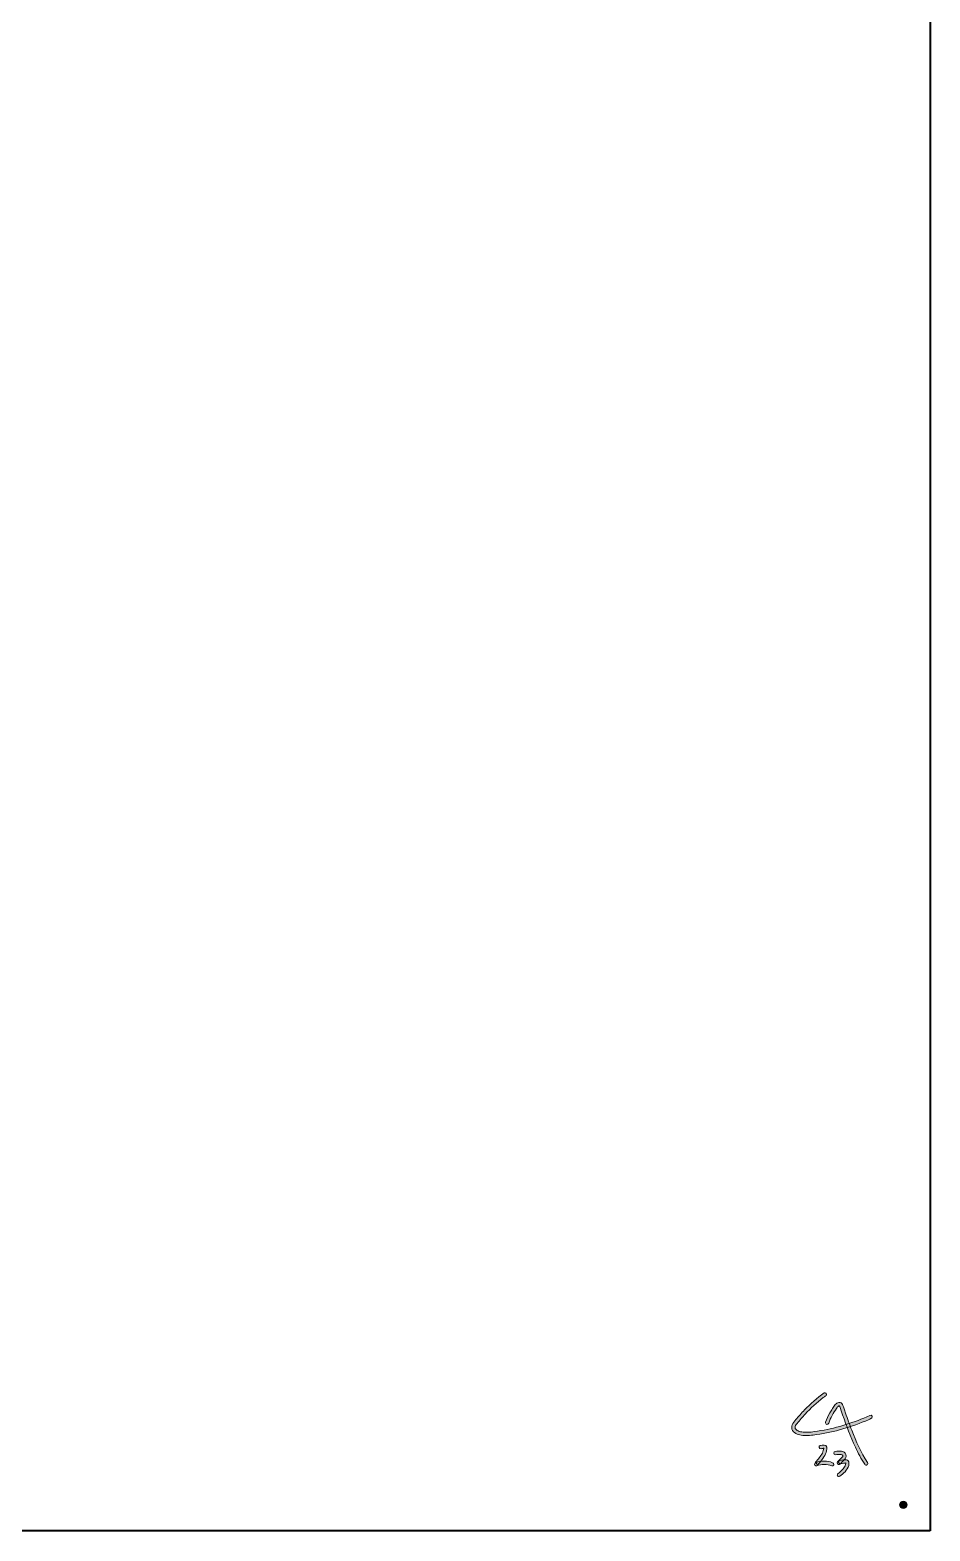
# Model space of a CAD drawing. Header units: millimetres. Extents: x 0 to 1200, y -2000 to 0.
# Drawn here: x 600 to 1200, y -2000 to -1000 of the extents above; entities that cross this region are included whole.
import ezdxf

# ---------------------------------------------------------------- set-up
doc = ezdxf.new("R2010")
doc.units = ezdxf.units.MM
doc.header["$MEASUREMENT"] = 0
for name, color, linetype, lineweight in [('2023-005', 7, 'Continuous', 0), ('Bounding Box', 7, 'Continuous', 0), ('Screws', 7, 'Continuous', 0)]:
    doc.layers.add(name, color=color, linetype=linetype, lineweight=lineweight)

msp = doc.modelspace()

# ---------------------------------------------------------------- hatches: boundary and pattern name
at = {"layer": '2023-005', "true_color": 0x231f20, "transparency": 33554687}
h = msp.add_hatch(color=250, dxfattribs=at)
h.dxf.hatch_style = 2
edge = h.paths.add_edge_path()
edge.add_spline(control_points=[(1129.51, -1907.85), (1124.88, -1911.26), (1120.52, -1915.04), (1116.51, -1919.18), (1114.52, -1921.24), (1112.61, -1923.39), (1110.8, -1925.61), (1109.93, -1926.68), (1108.9, -1927.77), (1108.35, -1929.05), (1107.81, -1930.3), (1107.83, -1931.7), (1108.57, -1932.88), (1109.99, -1935.14), (1112.8, -1935.87), (1115.29, -1936.15), (1118.39, -1936.5), (1121.52, -1936.08), (1124.59, -1935.63), (1130.51, -1934.75), (1136.36, -1933.48), (1142.11, -1931.83), (1147.92, -1930.16), (1153.62, -1928.09), (1159.16, -1925.66), (1159.83, -1925.37), (1160.5, -1925.06), (1161.17, -1924.76), (1161.72, -1924.51), (1161.85, -1923.73), (1161.57, -1923.25), (1161.24, -1922.69), (1160.61, -1922.61), (1160.06, -1922.85), (1154.88, -1925.22), (1149.55, -1927.25), (1144.11, -1928.93), (1138.64, -1930.63), (1133.05, -1931.97), (1127.4, -1932.96), (1124.59, -1933.45), (1121.74, -1933.93), (1118.88, -1934.05), (1117.48, -1934.11), (1116.06, -1934.09), (1114.67, -1933.86), (1113.49, -1933.66), (1112.5, -1933.39), (1111.54, -1932.77), (1111.31, -1932.62), (1111.27, -1932.6), (1111.09, -1932.44), (1110.99, -1932.35), (1110.89, -1932.26), (1110.79, -1932.16), (1110.76, -1932.13), (1110.55, -1931.89), (1110.63, -1931.99), (1110.51, -1931.84), (1110.33, -1931.52), (1110.3, -1931.45), (1110.32, -1931.5), (1110.24, -1931.28), (1110.23, -1931.22), (1110.21, -1931.17), (1110.16, -1930.86), (1110.18, -1931.02), (1110.07, -1929.93), (1110.91, -1928.98), (1111.57, -1928.15), (1113.28, -1926), (1115.07, -1923.92), (1116.94, -1921.93), (1120.65, -1917.96), (1124.69, -1914.28), (1129, -1910.97), (1129.54, -1910.56), (1130.08, -1910.15), (1130.63, -1909.75), (1131.11, -1909.4), (1131.35, -1908.8), (1131.02, -1908.24), (1130.75, -1907.77), (1130, -1907.49), (1129.51, -1907.85), (1129.51, -1907.85), (1129.51, -1907.85), (1129.51, -1907.85)], knot_values=[0, 0, 0, 0, 1, 1, 1, 2, 2, 2, 3, 3, 3, 4, 4, 4, 5, 5, 5, 6, 6, 6, 7, 7, 7, 8, 8, 8, 9, 9, 9, 10, 10, 10, 11, 11, 11, 12, 12, 12, 13, 13, 13, 14, 14, 14, 15, 15, 15, 16, 16, 16, 17, 17, 17, 18, 18, 18, 19, 19, 19, 20, 20, 20, 21, 21, 21, 22, 22, 22, 23, 23, 23, 24, 24, 24, 25, 25, 25, 26, 26, 26, 27, 27, 27, 28, 28, 28, 29, 29, 29, 29], degree=3, periodic=0)
h = msp.add_hatch(color=250, dxfattribs=at)
h.dxf.hatch_style = 2
edge = h.paths.add_edge_path()
edge.add_spline(control_points=[(1132.64, -1928), (1133.95, -1924.49), (1135.72, -1921.16), (1137.88, -1918.11), (1138.32, -1917.48), (1138.71, -1916.87), (1139.37, -1916.5), (1139.54, -1916.4), (1139.5, -1916.43), (1139.44, -1916.45), (1139.42, -1916.46), (1139.77, -1916.36), (1139.63, -1916.38), (1139.5, -1916.41), (1139.75, -1916.38), (1139.76, -1916.38), (1139.85, -1916.31), (1139.74, -1916.45), (1139.68, -1916.35), (1139.72, -1916.41), (1139.81, -1916.45), (1139.83, -1916.48), (1139.94, -1916.66), (1139.97, -1916.77), (1140.04, -1916.96), (1140.68, -1918.78), (1141.3, -1920.6), (1141.93, -1922.42), (1144.48, -1929.73), (1147.14, -1937.02), (1150.44, -1944.03), (1152.28, -1947.94), (1154.33, -1951.75), (1156.65, -1955.39), (1156.97, -1955.89), (1157.63, -1956.09), (1158.16, -1955.78), (1158.66, -1955.49), (1158.88, -1954.78), (1158.55, -1954.28), (1154.24, -1947.51), (1150.9, -1940.18), (1148.01, -1932.71), (1146.55, -1928.94), (1145.2, -1925.13), (1143.87, -1921.31), (1143.54, -1920.34), (1143.2, -1919.38), (1142.87, -1918.42), (1142.55, -1917.49), (1142.29, -1916.5), (1141.86, -1915.61), (1141.42, -1914.69), (1140.51, -1914.08), (1139.48, -1914.19), (1138.52, -1914.3), (1137.67, -1914.9), (1137.03, -1915.61), (1136.29, -1916.42), (1135.69, -1917.38), (1135.09, -1918.3), (1134.49, -1919.22), (1133.92, -1920.17), (1133.39, -1921.14), (1132.27, -1923.15), (1131.32, -1925.26), (1130.52, -1927.41), (1130.31, -1927.97), (1130.75, -1928.62), (1131.29, -1928.77), (1131.9, -1928.94), (1132.43, -1928.56), (1132.64, -1928), (1132.64, -1928), (1132.64, -1928), (1132.64, -1928)], knot_values=[0, 0, 0, 0, 1, 1, 1, 2, 2, 2, 3, 3, 3, 4, 4, 4, 5, 5, 5, 6, 6, 6, 7, 7, 7, 8, 8, 8, 9, 9, 9, 10, 10, 10, 11, 11, 11, 12, 12, 12, 13, 13, 13, 14, 14, 14, 15, 15, 15, 16, 16, 16, 17, 17, 17, 18, 18, 18, 19, 19, 19, 20, 20, 20, 21, 21, 21, 22, 22, 22, 23, 23, 23, 24, 24, 24, 25, 25, 25, 25], degree=3, periodic=0)
at = {"layer": '2023-005', "true_color": 0x000000, "transparency": 33554687}
h = msp.add_hatch(color=18, dxfattribs=at)
h.dxf.hatch_style = 2
edge = h.paths.add_edge_path()
edge.add_spline(control_points=[(1127.62, -1945), (1127.89, -1944.94), (1128.15, -1944.87), (1128.42, -1944.83), (1128.71, -1944.79), (1129.11, -1944.86), (1129.38, -1944.77), (1129.52, -1944.78), (1129.56, -1944.78), (1129.5, -1944.78), (1129.4, -1944.7), (1129.31, -1944.63), (1129.22, -1944.56), (1129.14, -1944.49), (1129.18, -1944.39), (1129.18, -1944.56), (1129.18, -1944.86), (1129.19, -1945.16), (1129.15, -1945.46), (1129.03, -1946.58), (1128.57, -1947.65), (1128.01, -1948.62), (1126.72, -1950.87), (1124.82, -1952.68), (1123.39, -1954.83), (1122.89, -1955.58), (1123.74, -1956.81), (1124.63, -1956.45), (1127.88, -1955.15), (1131.44, -1955.15), (1134.68, -1956.46), (1135.23, -1956.68), (1135.89, -1956.22), (1136.04, -1955.69), (1136.21, -1955.06), (1135.82, -1954.56), (1135.27, -1954.33), (1131.72, -1952.9), (1127.6, -1952.9), (1124.05, -1954.32), (1124.46, -1954.86), (1124.88, -1955.4), (1125.29, -1955.94), (1126.98, -1953.42), (1129.3, -1951.33), (1130.53, -1948.52), (1131.12, -1947.17), (1131.61, -1945.53), (1131.33, -1944.04), (1130.95, -1942.06), (1128.45, -1942.52), (1127.04, -1942.88), (1125.66, -1943.22), (1126.24, -1945.35), (1127.62, -1945), (1127.62, -1945), (1127.62, -1945), (1127.62, -1945)], knot_values=[0, 0, 0, 0, 1, 1, 1, 2, 2, 2, 3, 3, 3, 4, 4, 4, 5, 5, 5, 6, 6, 6, 7, 7, 7, 8, 8, 8, 9, 9, 9, 10, 10, 10, 11, 11, 11, 12, 12, 12, 13, 13, 13, 14, 14, 14, 15, 15, 15, 16, 16, 16, 17, 17, 17, 18, 18, 18, 19, 19, 19, 19], degree=3, periodic=0)
h = msp.add_hatch(color=18, dxfattribs=at)
h.dxf.hatch_style = 2
edge = h.paths.add_edge_path()
edge.add_spline(control_points=[(1137.14, -1949.05), (1138.24, -1948.92), (1139.39, -1948.81), (1140.5, -1948.87), (1140.86, -1948.89), (1141.25, -1948.95), (1141.54, -1949.11), (1141.7, -1949.2), (1141.75, -1949.23), (1141.9, -1949.4), (1142.01, -1949.53), (1141.85, -1949.27), (1141.98, -1949.52), (1142.05, -1949.66), (1142.01, -1949.56), (1142.03, -1949.65), (1142.05, -1949.73), (1142.06, -1949.75), (1142.03, -1949.89), (1142, -1950.03), (1141.93, -1950.17), (1141.82, -1950.35), (1141.59, -1950.7), (1141.28, -1950.99), (1140.98, -1951.29), (1140.18, -1952.1), (1139.39, -1952.9), (1138.59, -1953.7), (1138.21, -1954.09), (1138.16, -1954.72), (1138.5, -1955.15), (1138.87, -1955.61), (1139.4, -1955.65), (1139.93, -1955.43), (1141.02, -1954.96), (1142.23, -1954.7), (1143.42, -1954.65), (1143.58, -1954.65), (1143.74, -1954.64), (1143.9, -1954.65), (1144, -1954.65), (1144.25, -1954.7), (1144.34, -1954.66), (1144.15, -1954.67), (1144, -1954.57), (1143.9, -1954.33), (1143.91, -1954.38), (1143.92, -1954.42), (1143.93, -1954.46), (1143.93, -1954.55), (1143.96, -1954.66), (1143.96, -1954.76), (1143.99, -1955.31), (1143.86, -1955.85), (1143.64, -1956.35), (1143.19, -1957.42), (1142.42, -1958.34), (1141.63, -1959.16), (1140.81, -1960.04), (1139.9, -1960.82), (1138.91, -1961.5), (1138.42, -1961.83), (1138.19, -1962.47), (1138.51, -1963.01), (1138.79, -1963.49), (1139.53, -1963.74), (1140.02, -1963.4), (1141.31, -1962.52), (1142.51, -1961.5), (1143.55, -1960.33), (1144.63, -1959.13), (1145.65, -1957.75), (1146.02, -1956.15), (1146.2, -1955.36), (1146.25, -1954.47), (1146.01, -1953.68), (1145.68, -1952.66), (1144.78, -1952.44), (1143.82, -1952.44), (1142.08, -1952.44), (1140.41, -1952.84), (1138.81, -1953.53), (1139.26, -1954.1), (1139.7, -1954.68), (1140.15, -1955.26), (1141.08, -1954.32), (1142.05, -1953.41), (1142.95, -1952.44), (1143.81, -1951.5), (1144.56, -1950.26), (1144.12, -1948.95), (1143.18, -1946.12), (1139.44, -1946.57), (1137.14, -1946.85), (1136.55, -1946.92), (1136.03, -1947.3), (1136.03, -1947.95), (1136.03, -1948.49), (1136.54, -1949.13), (1137.14, -1949.05), (1137.14, -1949.05), (1137.14, -1949.05), (1137.14, -1949.05)], knot_values=[0, 0, 0, 0, 1, 1, 1, 2, 2, 2, 3, 3, 3, 4, 4, 4, 5, 5, 5, 6, 6, 6, 7, 7, 7, 8, 8, 8, 9, 9, 9, 10, 10, 10, 11, 11, 11, 12, 12, 12, 13, 13, 13, 14, 14, 14, 15, 15, 15, 16, 16, 16, 17, 17, 17, 18, 18, 18, 19, 19, 19, 20, 20, 20, 21, 21, 21, 22, 22, 22, 23, 23, 23, 24, 24, 24, 25, 25, 25, 26, 26, 26, 27, 27, 27, 28, 28, 28, 29, 29, 29, 30, 30, 30, 31, 31, 31, 32, 32, 32, 33, 33, 33, 34, 34, 34, 34], degree=3, periodic=0)
at = {"layer": 'Screws', "true_color": 0x000000, "transparency": 33554687}
h = msp.add_hatch(color=18, dxfattribs=at)
h.dxf.hatch_style = 2
edge = h.paths.add_edge_path()
edge.add_ellipse((1182.38, -1982.39), major_axis=(2.56, 0), ratio=0.965517, start_angle=0, end_angle=360)

# ---------------------------------------------------------------- linework, layer by layer
at = {"layer": '2023-005'}
for points, knots in [([(1129.51, -1907.85), (1124.88, -1911.26), (1120.52, -1915.04), (1116.51, -1919.18), (1114.52, -1921.24), (1112.61, -1923.39), (1110.8, -1925.61), (1109.93, -1926.68), (1108.9, -1927.77), (1108.35, -1929.05), (1107.81, -1930.3), (1107.83, -1931.7), (1108.57, -1932.88), (1109.99, -1935.14), (1112.8, -1935.87), (1115.29, -1936.15), (1118.39, -1936.5), (1121.52, -1936.08), (1124.59, -1935.63), (1130.51, -1934.75), (1136.36, -1933.48), (1142.11, -1931.83), (1147.92, -1930.16), (1153.62, -1928.09), (1159.16, -1925.66), (1159.83, -1925.37), (1160.5, -1925.06), (1161.17, -1924.76), (1161.72, -1924.51), (1161.85, -1923.73), (1161.57, -1923.25), (1161.24, -1922.69), (1160.61, -1922.61), (1160.06, -1922.85), (1154.88, -1925.22), (1149.55, -1927.25), (1144.11, -1928.93), (1138.64, -1930.63), (1133.05, -1931.97), (1127.4, -1932.96), (1124.59, -1933.45), (1121.74, -1933.93), (1118.88, -1934.05), (1117.48, -1934.11), (1116.06, -1934.09), (1114.67, -1933.86), (1113.49, -1933.66), (1112.5, -1933.39), (1111.54, -1932.77), (1111.31, -1932.62), (1111.27, -1932.6), (1111.09, -1932.44), (1110.99, -1932.35), (1110.89, -1932.26), (1110.79, -1932.16), (1110.76, -1932.13), (1110.55, -1931.89), (1110.63, -1931.99), (1110.51, -1931.84), (1110.33, -1931.52), (1110.3, -1931.45), (1110.32, -1931.5), (1110.24, -1931.28), (1110.23, -1931.22), (1110.21, -1931.17), (1110.16, -1930.86), (1110.18, -1931.02), (1110.07, -1929.93), (1110.91, -1928.98), (1111.57, -1928.15), (1113.28, -1926), (1115.07, -1923.92), (1116.94, -1921.93), (1120.65, -1917.96), (1124.69, -1914.28), (1129, -1910.97), (1129.54, -1910.56), (1130.08, -1910.15), (1130.63, -1909.75), (1131.11, -1909.4), (1131.35, -1908.8), (1131.02, -1908.24), (1130.75, -1907.77), (1130, -1907.49), (1129.51, -1907.85), (1129.51, -1907.85), (1129.51, -1907.85), (1129.51, -1907.85)], [0, 0, 0, 0, 1, 1, 1, 2, 2, 2, 3, 3, 3, 4, 4, 4, 5, 5, 5, 6, 6, 6, 7, 7, 7, 8, 8, 8, 9, 9, 9, 10, 10, 10, 11, 11, 11, 12, 12, 12, 13, 13, 13, 14, 14, 14, 15, 15, 15, 16, 16, 16, 17, 17, 17, 18, 18, 18, 19, 19, 19, 20, 20, 20, 21, 21, 21, 22, 22, 22, 23, 23, 23, 24, 24, 24, 25, 25, 25, 26, 26, 26, 27, 27, 27, 28, 28, 28, 29, 29, 29, 29]), ([(1132.64, -1928), (1133.95, -1924.49), (1135.72, -1921.16), (1137.88, -1918.11), (1138.32, -1917.48), (1138.71, -1916.87), (1139.37, -1916.5), (1139.54, -1916.4), (1139.5, -1916.43), (1139.44, -1916.45), (1139.42, -1916.46), (1139.77, -1916.36), (1139.63, -1916.38), (1139.5, -1916.41), (1139.75, -1916.38), (1139.76, -1916.38), (1139.85, -1916.31), (1139.74, -1916.45), (1139.68, -1916.35), (1139.72, -1916.41), (1139.81, -1916.45), (1139.83, -1916.48), (1139.94, -1916.66), (1139.97, -1916.77), (1140.04, -1916.96), (1140.68, -1918.78), (1141.3, -1920.6), (1141.93, -1922.42), (1144.48, -1929.73), (1147.14, -1937.02), (1150.44, -1944.03), (1152.28, -1947.94), (1154.33, -1951.75), (1156.65, -1955.39), (1156.97, -1955.89), (1157.63, -1956.09), (1158.16, -1955.78), (1158.66, -1955.49), (1158.88, -1954.78), (1158.55, -1954.28), (1154.24, -1947.51), (1150.9, -1940.18), (1148.01, -1932.71), (1146.55, -1928.94), (1145.2, -1925.13), (1143.87, -1921.31), (1143.54, -1920.34), (1143.2, -1919.38), (1142.87, -1918.42), (1142.55, -1917.49), (1142.29, -1916.5), (1141.86, -1915.61), (1141.42, -1914.69), (1140.51, -1914.08), (1139.48, -1914.19), (1138.52, -1914.3), (1137.67, -1914.9), (1137.03, -1915.61), (1136.29, -1916.42), (1135.69, -1917.38), (1135.09, -1918.3), (1134.49, -1919.22), (1133.92, -1920.17), (1133.39, -1921.14), (1132.27, -1923.15), (1131.32, -1925.26), (1130.52, -1927.41), (1130.31, -1927.97), (1130.75, -1928.62), (1131.29, -1928.77), (1131.9, -1928.94), (1132.43, -1928.56), (1132.64, -1928), (1132.64, -1928), (1132.64, -1928), (1132.64, -1928)], [0, 0, 0, 0, 1, 1, 1, 2, 2, 2, 3, 3, 3, 4, 4, 4, 5, 5, 5, 6, 6, 6, 7, 7, 7, 8, 8, 8, 9, 9, 9, 10, 10, 10, 11, 11, 11, 12, 12, 12, 13, 13, 13, 14, 14, 14, 15, 15, 15, 16, 16, 16, 17, 17, 17, 18, 18, 18, 19, 19, 19, 20, 20, 20, 21, 21, 21, 22, 22, 22, 23, 23, 23, 24, 24, 24, 25, 25, 25, 25]), ([(1127.62, -1945), (1127.89, -1944.94), (1128.15, -1944.87), (1128.42, -1944.83), (1128.71, -1944.79), (1129.11, -1944.86), (1129.38, -1944.77), (1129.52, -1944.78), (1129.56, -1944.78), (1129.5, -1944.78), (1129.4, -1944.7), (1129.31, -1944.63), (1129.22, -1944.56), (1129.14, -1944.49), (1129.18, -1944.39), (1129.18, -1944.56), (1129.18, -1944.86), (1129.19, -1945.16), (1129.15, -1945.46), (1129.03, -1946.58), (1128.57, -1947.65), (1128.01, -1948.62), (1126.72, -1950.87), (1124.82, -1952.68), (1123.39, -1954.83), (1122.89, -1955.58), (1123.74, -1956.81), (1124.63, -1956.45), (1127.88, -1955.15), (1131.44, -1955.15), (1134.68, -1956.46), (1135.23, -1956.68), (1135.89, -1956.22), (1136.04, -1955.69), (1136.21, -1955.06), (1135.82, -1954.56), (1135.27, -1954.33), (1131.72, -1952.9), (1127.6, -1952.9), (1124.05, -1954.32), (1124.46, -1954.86), (1124.88, -1955.4), (1125.29, -1955.94), (1126.98, -1953.42), (1129.3, -1951.33), (1130.53, -1948.52), (1131.12, -1947.17), (1131.61, -1945.53), (1131.33, -1944.04), (1130.95, -1942.06), (1128.45, -1942.52), (1127.04, -1942.88), (1125.66, -1943.22), (1126.24, -1945.35), (1127.62, -1945), (1127.62, -1945), (1127.62, -1945), (1127.62, -1945)], [0, 0, 0, 0, 1, 1, 1, 2, 2, 2, 3, 3, 3, 4, 4, 4, 5, 5, 5, 6, 6, 6, 7, 7, 7, 8, 8, 8, 9, 9, 9, 10, 10, 10, 11, 11, 11, 12, 12, 12, 13, 13, 13, 14, 14, 14, 15, 15, 15, 16, 16, 16, 17, 17, 17, 18, 18, 18, 19, 19, 19, 19]), ([(1137.14, -1949.05), (1138.24, -1948.92), (1139.39, -1948.81), (1140.5, -1948.87), (1140.86, -1948.89), (1141.25, -1948.95), (1141.54, -1949.11), (1141.7, -1949.2), (1141.75, -1949.23), (1141.9, -1949.4), (1142.01, -1949.53), (1141.85, -1949.27), (1141.98, -1949.52), (1142.05, -1949.66), (1142.01, -1949.56), (1142.03, -1949.65), (1142.05, -1949.73), (1142.06, -1949.75), (1142.03, -1949.89), (1142, -1950.03), (1141.93, -1950.17), (1141.82, -1950.35), (1141.59, -1950.7), (1141.28, -1950.99), (1140.98, -1951.29), (1140.18, -1952.1), (1139.39, -1952.9), (1138.59, -1953.7), (1138.21, -1954.09), (1138.16, -1954.72), (1138.5, -1955.15), (1138.87, -1955.61), (1139.4, -1955.65), (1139.93, -1955.43), (1141.02, -1954.96), (1142.23, -1954.7), (1143.42, -1954.65), (1143.58, -1954.65), (1143.74, -1954.64), (1143.9, -1954.65), (1144, -1954.65), (1144.25, -1954.7), (1144.34, -1954.66), (1144.15, -1954.67), (1144, -1954.57), (1143.9, -1954.33), (1143.91, -1954.38), (1143.92, -1954.42), (1143.93, -1954.46), (1143.93, -1954.55), (1143.96, -1954.66), (1143.96, -1954.76), (1143.99, -1955.31), (1143.86, -1955.85), (1143.64, -1956.35), (1143.19, -1957.42), (1142.42, -1958.34), (1141.63, -1959.16), (1140.81, -1960.04), (1139.9, -1960.82), (1138.91, -1961.5), (1138.42, -1961.83), (1138.19, -1962.47), (1138.51, -1963.01), (1138.79, -1963.49), (1139.53, -1963.74), (1140.02, -1963.4), (1141.31, -1962.52), (1142.51, -1961.5), (1143.55, -1960.33), (1144.63, -1959.13), (1145.65, -1957.75), (1146.02, -1956.15), (1146.2, -1955.36), (1146.25, -1954.47), (1146.01, -1953.68), (1145.68, -1952.66), (1144.78, -1952.44), (1143.82, -1952.44), (1142.08, -1952.44), (1140.41, -1952.84), (1138.81, -1953.53), (1139.26, -1954.1), (1139.7, -1954.68), (1140.15, -1955.26), (1141.08, -1954.32), (1142.05, -1953.41), (1142.95, -1952.44), (1143.81, -1951.5), (1144.56, -1950.26), (1144.12, -1948.95), (1143.18, -1946.12), (1139.44, -1946.57), (1137.14, -1946.85), (1136.55, -1946.92), (1136.03, -1947.3), (1136.03, -1947.95), (1136.03, -1948.49), (1136.54, -1949.13), (1137.14, -1949.05), (1137.14, -1949.05), (1137.14, -1949.05), (1137.14, -1949.05)], [0, 0, 0, 0, 1, 1, 1, 2, 2, 2, 3, 3, 3, 4, 4, 4, 5, 5, 5, 6, 6, 6, 7, 7, 7, 8, 8, 8, 9, 9, 9, 10, 10, 10, 11, 11, 11, 12, 12, 12, 13, 13, 13, 14, 14, 14, 15, 15, 15, 16, 16, 16, 17, 17, 17, 18, 18, 18, 19, 19, 19, 20, 20, 20, 21, 21, 21, 22, 22, 22, 23, 23, 23, 24, 24, 24, 25, 25, 25, 26, 26, 26, 27, 27, 27, 28, 28, 28, 29, 29, 29, 30, 30, 30, 31, 31, 31, 32, 32, 32, 33, 33, 33, 34, 34, 34, 34])]:
    msp.add_open_spline(points, degree=3, knots=knots, dxfattribs=at)
at = {"layer": 'Bounding Box', "color": 18, "lineweight": 40, "true_color": 0x000000}
msp.add_lwpolyline([(1200.18, -1999.82), (0.18, -1999.82), (0.18, 0.18), (1200.18, 0.18)], close=True, dxfattribs=at)
at = {"layer": 'Screws'}
msp.add_ellipse((1182.38, -1982.39), major_axis=(2.56, 0), ratio=0.965517, dxfattribs=at)

doc.saveas('drawing.dxf')
